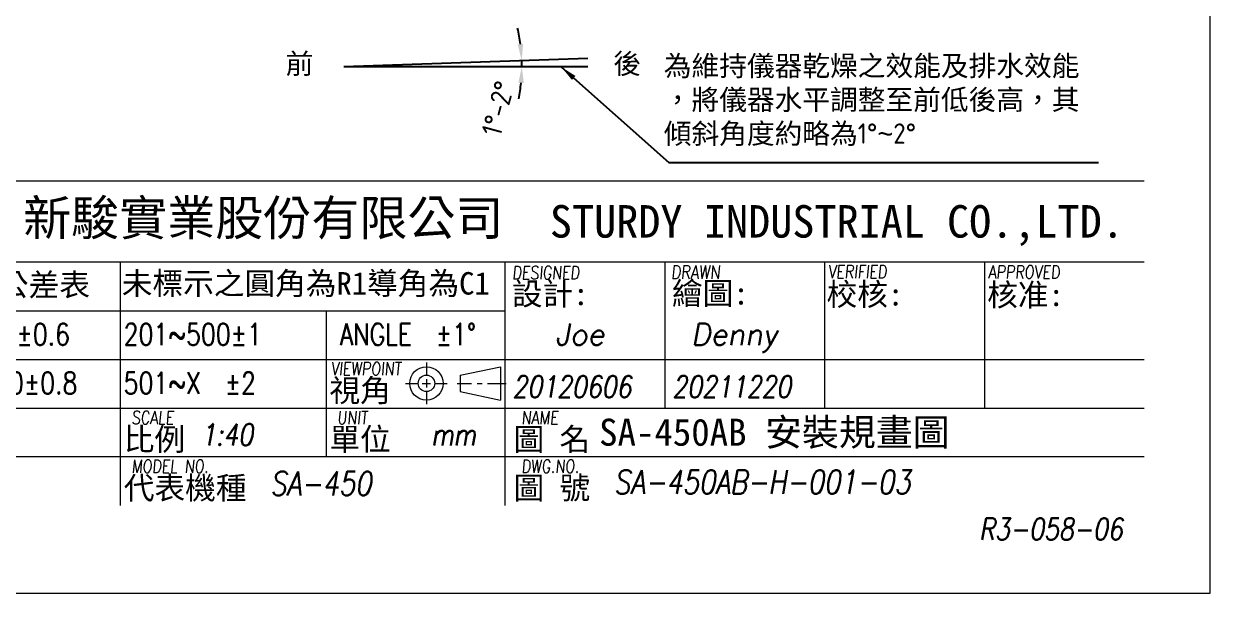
# Model space of a CAD drawing. Header units: millimetres. Extents: x -206117 to -194397, y -22013 to -13773.
# Drawn here: x -198778 to -194397, y -22013 to -19910 of the extents above; entities that cross this region are included whole.
import ezdxf

# ---------------------------------------------------------------- set-up
doc = ezdxf.new("R2010")
doc.units = ezdxf.units.MM
doc.layers.get('0').update_dxf_attribs({"lineweight": 25})
for name, color, linetype, lineweight in [('D', 3, 'Continuous', 13), ('F', 7, 'Continuous', 15), ('T', 4, 'Continuous', 15)]:
    doc.layers.add(name, color=color, linetype=linetype, lineweight=lineweight)
doc.styles.get("Standard").update_dxf_attribs({"font": 'KAIU.TTF'})
doc.styles.add('STU25', font='isocp2.shx')
doc.styles.add('Text', font='romans.shx', dxfattribs={"width": 0.8, "oblique": 10})
doc.dimstyles.new('STU25', dxfattribs={"dimscale": 30, "dimtxt": 2.5, "dimasz": 2, "dimexe": 0.6, "dimexo": 1, "dimgap": 1, "dimtad": 1, "dimdsep": 46, "dimtxsty": 'STU25', "dimcen": 2, "dimazin": 2, "dimtfac": 1, "dimtmove": 0, "dimatfit": 3, "dimfxl": 0, "dimtolj": 1, "dimtzin": 0, "dimarcsym": 0})
doc.dimstyles.new('STU25$7', dxfattribs={"dimscale": 30, "dimtxt": 2.5, "dimasz": 2, "dimexe": 1.25, "dimexo": 0.625, "dimgap": 1, "dimtad": 0, "dimdec": 4, "dimdsep": 46, "dimtxsty": 'STU25', "dimcen": 2.5, "dimazin": 2, "dimtfac": 1, "dimtdec": 4, "dimtmove": 0, "dimatfit": 3, "dimfxl": 0, "dimtolj": 1, "dimtzin": 0, "dimarcsym": 0})

# ---------------------------------------------------------------- blocks, each defined once
blk = doc.blocks.new('*D4')
at = {"layer": 'D', "color": 0, "linetype": 'Continuous', "lineweight": -2}
for start, end in [(7.2317, 12.4634), (0, 2), (349.5366, 354.7683)]:
    blk.add_arc((-197596.2, -20068.4), 657.3, start, end, dxfattribs=at)
at = {"layer": 'D', "color": 0}
for points in [[(-196954.1, -19986.5), (-196934.1, -19984.9), (-196939.3, -20045.5)], [(-196931.6, -20128.8), (-196951.6, -20127.9), (-196938.9, -20068.4)]]:
    blk.add_solid(points, dxfattribs=at)
at = {"layer": 'Defpoints', "color": 0}
for p in [(-196939.1, -20053.1), (-196695.8, -20037), (-197596.2, -20068.4), (-197596.2, -20068.4), (-196695.2, -20068.4)]:
    blk.add_point(p, dxfattribs=at)
at = {"layer": 'D', "color": 0, "insert": (-197026.9, -20222.6), "char_height": 75, "attachment_point": 5, "rotation": 74.8445, "style": 'STU25'}
blk.add_mtext('1%%D-2%%D', dxfattribs=at)
blk = doc.blocks.new('新駿LOGO')
at = {"attachment_point": 1, "style": 'STU25'}
for s, insert, char_height in [('{\\f標楷體|b0|i0|c136|p65;新駿實業股份有限公司}', (-504.12, -439.33), 3.25), ('{\\f標楷體|b0|i0|c136|p65;STURDY\\H0.9667x; \\H1.034x;INDUSTRIAL CO.,LTD.}', (-455.51, -439.78), 3)]:
    blk.add_mtext(s, dxfattribs=dict(at, insert=insert, char_height=char_height))
blk = doc.blocks.new('H421')
at = {"layer": 'F', "color": 7}
for p, q in [((155.91, 38.09), (286.91, 38.09)), ((211.36, 38.09), (286.91, 38.09)), ((155.91, 30.59), (286.91, 30.59)), ((192.41, 30.59), (192.41, 17.09)), ((242.66, 30.59), (242.66, 17.09)), ((257.41, 30.59), (257.41, 17.09)), ((272.16, 30.59), (272.16, 17.09)), ((155.91, 26.09), (227.91, 26.09)), ((211.41, 26.09), (211.41, 17.09)), ((155.91, 21.59), (286.91, 21.59)), ((214.91, 21.59), (286.91, 21.59)), ((227.91, 21.59), (286.91, 21.59)), ((155.91, 17.09), (286.91, 17.09)), ((211.41, 17.09), (211.41, 12.59)), ((227.91, 17.09), (227.91, 8.09)), ((286.91, 12.59), (155.91, 12.59))]:
    blk.add_line(p, q, dxfattribs=at)
at = {"layer": 'F'}
for p, q in [((227.91, 30.59), (227.91, 17.09)), ((192.41, 17.09), (192.41, 8.09))]:
    blk.add_line(p, q, dxfattribs=at)
at = {"layer": 'F', "color": 0}
for p, q in [((220.66, 21.32), (220.66, 20.14)), ((223.77, 20.14), (227.5, 20.92)), ((227.5, 20.92), (227.5, 17.84)), ((220.66, 19.77), (220.66, 19)), ((223.77, 20.14), (223.77, 18.62)), ((218.72, 19.38), (219.89, 19.38)), ((220.27, 19.38), (221.04, 19.38)), ((220.66, 18.62), (220.66, 17.45)), ((221.42, 19.38), (222.57, 19.38)), ((223.49, 19.38), (224.81, 19.38)), ((223.77, 18.62), (227.5, 17.84)), ((225.34, 19.38), (225.81, 19.38)), ((226.31, 19.38), (228.03, 19.38))]:
    blk.add_line(p, q, dxfattribs=at)
for radius in [1.54, 0.762]:
    blk.add_circle((220.66, 19.38), radius, dxfattribs=at)
blk.add_blockref('新駿LOGO', (687.56, 475.62))
at = {"layer": 'F', "lineweight": -3}
for s, height, p in [('未標註者一般公差表', 2.076, (164.12, 27.45)), ('未標示之圓角為R1導角為C1', 2.0757, (192.54, 27.58)), ('設計:', 2.076, (228.54, 26.61)), ('繪圖:', 2.076, (243.32, 26.66)), ('校核:', 2.076, (257.59, 26.57)), ('核准:', 2.076, (272.41, 26.52)), ('視角', 2.076, (211.71, 17.69)), ('比例', 2.076, (192.73, 13.19)), ('單位', 2.076, (211.71, 13.19)), ('圖 名', 2.076, (228.7, 13.19)), ('代表機種', 2.076, (192.73, 8.69)), ('圖 號', 2.076, (228.7, 8.69))]:
    blk.add_text(s, height=height, dxfattribs=at).set_placement(p)
at = {"layer": 'F', "color": 1, "lineweight": 15, "style": 'Text', "oblique": 5, "width": 0.8}
for s, height, p in [('DESIGNED', 1.2, (228.57, 29.01)), ('DRAWN', 1.245, (243.23, 29.03)), ('VERIFIED', 1.2, (257.72, 29.09)), ('APPROVED', 1.2, (272.5, 29.06)), ('VIEWPOINT', 1.2, (211.83, 20.13)), ('SCALE', 1.2, (193.44, 15.63)), ('UNIT', 1.2, (212.42, 15.63)), ('NAME', 1.2, (229.41, 15.63)), ('MODEL NO.', 1.2, (193.44, 11.13)), ('DWG.NO.', 1.2, (229.41, 11.13))]:
    blk.add_text(s, height=height, dxfattribs=at).set_placement(p)
at = {"layer": 'F', "lineweight": 20, "style": 'Text', "width": 0.8}
for s, p in [('51~100±0.6', (174.32, 22.91)), ('201~500±1', (192.72, 22.91)), ('ANGLE  ±1%%D', (212.68, 22.91)), ('101~200±0.8', (173.63, 18.41)), ('501~X  ±2', (192.72, 18.41))]:
    blk.add_text(s, height=2, dxfattribs=at).set_placement(p)

msp = doc.modelspace()

# ---------------------------------------------------------------- linework, layer by layer
at = {"linetype": 'Continuous'}
for q in [(-196695.761, -20036.979), (-196695.212, -20068.423)]:
    msp.add_line((-197596.212, -20068.423), q, dxfattribs=at)
at = {"layer": 'F', "color": 6}
msp.add_lwpolyline([(-206117.419, -13773.389), (-206117.419, -22013.389), (-194397.419, -22013.389), (-194397.419, -13773.389)], close=True, dxfattribs=at)
msp.add_lwpolyline([(-206117.419, -13773.389), (-206117.419, -22013.389), (-194397.419, -22013.389), (-194397.419, -13773.389)], close=True, dxfattribs=at)

# ---------------------------------------------------------------- block references
at = {"xscale": 40, "yscale": 40, "zscale": 40}
msp.add_blockref('H421', (-206117.419, -22013.389), dxfattribs=at)

# ---------------------------------------------------------------- texts
at = {"layer": 'D', "color": 4}
msp.add_text('SA-450AB 安裝規畫圖', height=100, dxfattribs=at).set_placement((-196653.494, -21468.47))
at = {"layer": 'D', "linetype": 'Continuous', "char_height": 75, "width": 218.181, "attachment_point": 1}
for s, insert in [(' 前', (-197861.782, -20019.748)), ('{\\Fisocp2.shx; }後', (-196643.907, -20019.748))]:
    msp.add_mtext(s, dxfattribs=dict(at, insert=insert))
at = {"layer": 'D', "color": 11, "insert": (-196414.817, -20027.873), "char_height": 75, "attachment_point": 1}
msp.add_mtext('{\\C3;為維持儀器乾燥之效能及排水效能\\P，將儀器水平調整至前低後高，其\\P傾斜角度約略為\\Fisocp2.shx;1%%D\\f???|b0|i0|c0|p65;~\\Fisocp2.shx;2%%D}', dxfattribs=at)
at = {"layer": 'T', "lineweight": 20, "style": 'Text', "oblique": 10}
for s, p in [('Joe', (-196815.649, -21096.8)), ('Denny', (-196313.378, -21096.8))]:
    msp.add_text(s, height=80, dxfattribs=at).set_placement(p)
at = {"layer": 'T', "lineweight": 20, "style": 'Text', "oblique": 10, "width": 0.8}
for s, height, p in [('20120606', 80, (-196973.266, -21290.5)), ('20211220', 80, (-196383.266, -21290.5)), ('1:40', 80, (-198123.179, -21467.28)), ('mm', 80, (-197272.854, -21467.054)), ('SA-450', 88, (-197868.104, -21651.816)), ('SA-450AB-H-001-03', 88, (-196598.967, -21646.221))]:
    msp.add_text(s, height=height, dxfattribs=at).set_placement(p)
at = {"layer": 'T', "linetype": 'Continuous', "lineweight": 20, "insert": (-195250.015, -21736.035), "char_height": 80, "attachment_point": 1, "style": 'Text'}
msp.add_mtext('{R3-058-06}', dxfattribs=at)

# ---------------------------------------------------------------- dimensions: what is measured, and where the dimension line sits
at = {"layer": 'D', "linetype": 'Continuous'}
dim = msp.add_angular_dim_2l(base=(-196939.062, -20053.128), line1=((-197596.212, -20068.423), (-196695.212, -20068.423)), line2=((-197596.212, -20068.423), (-196695.761, -20036.979)), text='1%%D-2%%D', dimstyle='STU25', override={"dimtxsty": 'STU25'}, dxfattribs=at)
dim.commit()
dim.dimension.update_dxf_attribs({"geometry": '*D4', "text_midpoint": (-196961.746, -20240.275), "dimtype": 162})

# ---------------------------------------------------------------- leaders
at = {"layer": 'D'}
msp.add_leader([(-196792.27, -20070.209), (-196395.614, -20422.183), (-194809.653, -20422.183)], dimstyle='STU25$7', override={"dimgap": 1, "dimtad": 0}, dxfattribs=at)

doc.saveas('drawing.dxf')
